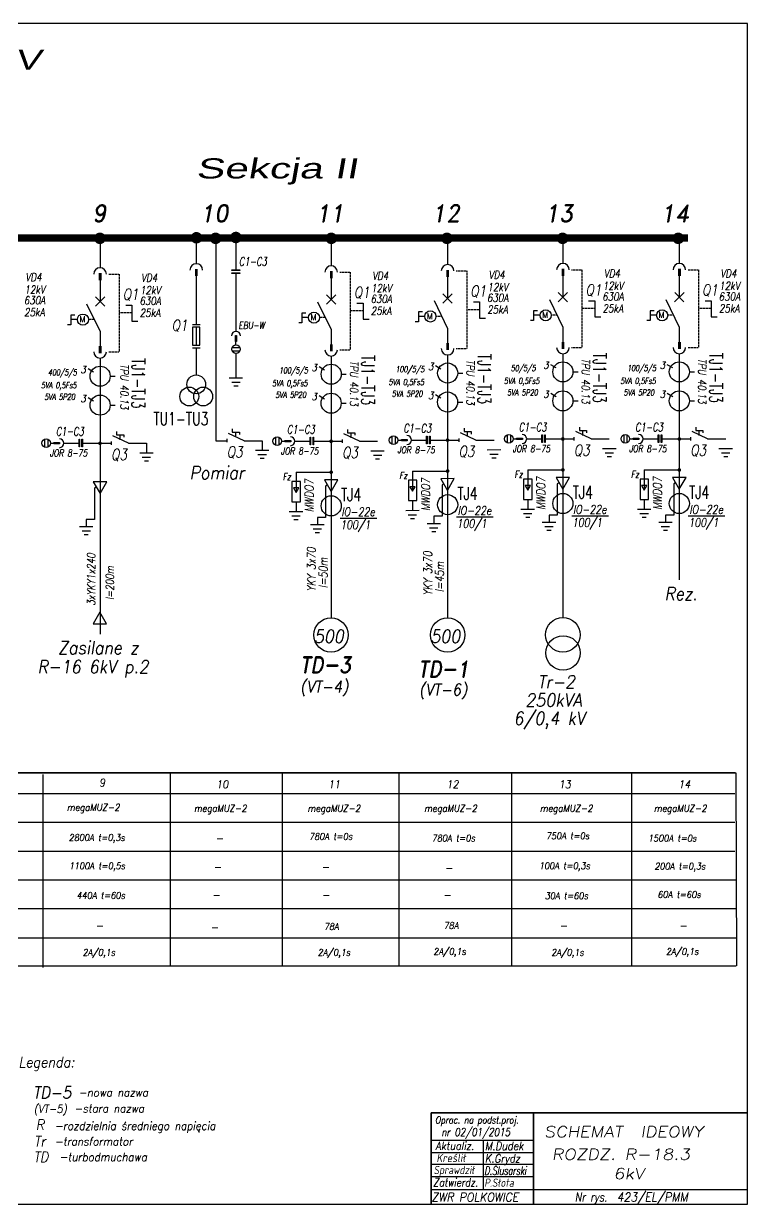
# Model space of a CAD drawing. Extents: x 223 to 1980, y -107 to 188.
# Drawn here: x 462.6 to 643.5, y -106.9 to 188.2 of the extents above; entities that cross this region are included whole.
import ezdxf

# ---------------------------------------------------------------- set-up
doc = ezdxf.new("R2010")
doc.units = 0
doc.header["$MEASUREMENT"] = 0
doc.linetypes.add('DOT', pattern=[6.35, 0, -6.35])
doc.linetypes.add('HIDDEN', pattern=[0.375, 0.25, -0.125])
doc.layers.get('0').update_dxf_attribs({"linetype": 'CONTINUOUS'})
doc.layers.add('LINIE', color=4, linetype='CONTINUOUS')
doc.layers.add('STYKI', color=4, linetype='CONTINUOUS')
doc.styles.add('ROMAND', font='romand', dxfattribs={"width": 0.9, "oblique": 15, "height": 3.5})
doc.styles.add('ROMANS', font='romans', dxfattribs={"width": 0.9, "oblique": 15, "height": 1.5})
doc.styles.add('styl1', font='arial.ttf', dxfattribs={"oblique": 10, "height": 1.82})

# ---------------------------------------------------------------- blocks, each defined once
blk = doc.blocks.new('*U28')
at = {"color": 7, "const_width": 1.4}
blk.add_lwpolyline([(-0.74, 0, 1), (0.74, 0, 1)], format="xyb", close=True, dxfattribs=at)
blk = doc.blocks.new('*U29')
at = {"color": 0, "linetype": 'ByBlock', "lineweight": -2, "transparency": 16777216}
for p in [(0, 0), (28.9, 0), (57.8, 0), (86.7, 0), (115.6, 0), (144.5, 0), (173.4, 0)]:
    blk.add_blockref('*U28', p, dxfattribs=at)
blk = doc.blocks.new('*U34')
at = {"color": 7, "const_width": 1.4}
blk.add_lwpolyline([(-0.74, 0, 1), (0.74, 0, 1)], format="xyb", close=True, dxfattribs=at)
blk = doc.blocks.new('*U35')
at = {"color": 0, "linetype": 'ByBlock', "lineweight": -2, "transparency": 16777216}
blk.add_blockref('*U34', (0, 0), dxfattribs=at)
blk = doc.blocks.new('*U36')
at = {"color": 7, "const_width": 1.4}
blk.add_lwpolyline([(-0.74, 0, 1), (0.74, 0, 1)], format="xyb", close=True, dxfattribs=at)
blk = doc.blocks.new('*U37')
at = {"color": 0, "linetype": 'ByBlock', "lineweight": -2, "transparency": 16777216}
blk.add_blockref('*U36', (0, 0), dxfattribs=at)

msp = doc.modelspace()

# ---------------------------------------------------------------- linework, layer by layer
for p, q in [((643.46, 188.19), (223.46, 188.19)), ((637.03, 188.19), (223.46, 188.19)), ((643.46, -106.81), (643.46, 188.19)), ((591.69, 115.31), (590.06, 115.31)), ((620.78, 115.31), (619.15, 115.31)), ((476.06, 114.24), (474.43, 114.24)), ((533.79, 114.73), (532.16, 114.73)), ((562.88, 115.02), (561.26, 115.02)), ((223.46, -106.81), (643.46, -106.81))]:
    msp.add_line(p, q)
at = {"color": 7}
for p, q in [((481.74, 133.61), (481.74, 127.19)), ((505.77, 133.76), (505.77, 128.21)), ((510.64, 133.39), (510.64, 104.56)), ((515.72, 126.65), (515.72, 133.81)), ((539.47, 133.24), (539.47, 127.68)), ((568.56, 133.53), (568.56, 127.97)), ((597.37, 133.82), (597.37, 128.27)), ((626.46, 133.82), (626.46, 128.27)), ((481.74, 125.66), (481.74, 118.75)), ((505.77, 126.67), (505.77, 119.77)), ((515.72, 123.46), (515.72, 125.77)), ((515.72, 111.33), (515.72, 125.26)), ((539.47, 126.15), (539.47, 119.25)), ((568.56, 126.44), (568.56, 119.54)), ((597.37, 126.73), (597.37, 119.83)), ((626.46, 126.73), (626.46, 119.83)), ((598.53, 120.98), (596.2, 118.67)), ((596.21, 121), (598.52, 118.66)), ((627.63, 120.98), (625.29, 118.67)), ((625.3, 121), (627.61, 118.66)), ((482.91, 119.91), (480.57, 117.59)), ((480.58, 119.92), (482.89, 117.58)), ((505.76, 120.38), (505.76, 113.48)), ((540.64, 120.4), (538.3, 118.09)), ((538.31, 120.41), (540.63, 118.08)), ((545.91, 118.38), (547.45, 118.38)), ((547.45, 118.38), (547.45, 114.32)), ((569.73, 120.69), (567.4, 118.38)), ((567.41, 120.71), (569.72, 118.37)), ((575, 118.67), (576.54, 118.67)), ((576.54, 118.67), (576.54, 114.61)), ((603.8, 118.96), (605.34, 118.96)), ((605.34, 118.96), (605.34, 114.9)), ((632.9, 118.96), (634.43, 118.96)), ((634.43, 118.96), (634.43, 114.9)), ((475.43, 115.37), (474.43, 115.37)), ((474.43, 115.37), (474.43, 112.91)), ((488.18, 117.88), (489.71, 117.88)), ((489.71, 117.88), (489.71, 113.83)), ((533.17, 115.86), (532.16, 115.86)), ((532.16, 115.86), (532.16, 113.4)), ((562.26, 116.15), (561.26, 116.15)), ((561.26, 116.15), (561.26, 113.69)), ((591.06, 116.44), (590.06, 116.44)), ((590.06, 116.44), (590.06, 113.99)), ((620.15, 116.44), (619.15, 116.44)), ((619.15, 116.44), (619.15, 113.99)), ((474.43, 112.91), (473.64, 112.91)), ((489.71, 113.83), (491.19, 113.83)), ((504.8, 113), (506.74, 113)), ((506.66, 112.33), (504.85, 112.33)), ((504.85, 112.33), (504.85, 107.83)), ((505.76, 113.48), (505.76, 113)), ((505.76, 112.33), (505.76, 107.83)), ((506.66, 107.83), (506.66, 112.33)), ((532.16, 113.4), (531.37, 113.4)), ((547.45, 114.32), (548.93, 114.32)), ((561.26, 113.69), (560.46, 113.69)), ((576.54, 114.61), (578.02, 114.61)), ((590.06, 113.99), (589.27, 113.99)), ((597.37, 112.33), (597.37, 107.21)), ((605.34, 114.9), (606.82, 114.9)), ((619.15, 113.99), (618.36, 113.99)), ((626.46, 112.33), (626.46, 107.21)), ((634.43, 114.9), (635.91, 114.9)), ((481.74, 111.26), (481.74, 106.13)), ((515.69, 107.92), (515.69, 110.23)), ((539.47, 111.75), (539.47, 106.63)), ((568.56, 112.04), (568.56, 106.92)), ((504.8, 107.17), (506.74, 107.17)), ((504.85, 107.83), (506.66, 107.83)), ((505.76, 107.17), (505.76, 100.4)), ((514.71, 107.26), (516.68, 107.26)), ((514.71, 106.45), (516.68, 106.45)), ((481.74, 104.62), (481.74, 35.6)), ((510.64, 105.26), (510.64, 83.95)), ((515.68, 105.75), (515.68, 99.69)), ((539.47, 105.11), (539.47, 39.76)), ((568.56, 105.4), (568.56, 39.76)), ((597.37, 105.69), (597.37, 39.76)), ((626.46, 105.69), (626.46, 49.19)), ((480.08, 101.09), (478.74, 101.9)), ((537.82, 101.58), (536.47, 102.39)), ((542.04, 100.58), (543.26, 100.58)), ((566.91, 101.88), (565.57, 102.68)), ((571.13, 100.87), (572.36, 100.87)), ((595.71, 102.17), (594.37, 102.97)), ((599.93, 101.16), (601.16, 101.16)), ((624.8, 102.17), (623.46, 102.97)), ((629.03, 101.16), (630.25, 101.16)), ((484.3, 100.09), (485.53, 100.09)), ((513.99, 99.68), (517.36, 99.69)), ((514.63, 98.58), (516.73, 98.58)), ((515.17, 97.66), (516.2, 97.66)), ((480.08, 93.85), (478.74, 94.66)), ((537.81, 94.35), (536.47, 95.16)), ((566.9, 94.64), (565.56, 95.45)), ((595.71, 94.93), (594.36, 95.74)), ((624.8, 94.93), (623.46, 95.74)), ((484.3, 92.85), (485.53, 92.85)), ((542.03, 93.35), (543.26, 93.35)), ((571.13, 93.64), (572.35, 93.64)), ((599.93, 93.93), (601.15, 93.93)), ((629.02, 93.93), (630.25, 93.93)), ((485.86, 86.28), (485.86, 85.48)), ((517.72, 83.97), (513.85, 85.8)), ((514.77, 86.93), (514.77, 86.12)), ((514.77, 86.12), (516.55, 86.12)), ((515.64, 84.88), (515.64, 86.1)), ((516.55, 86.12), (516.55, 85.49)), ((546.55, 83.82), (542.68, 85.65)), ((543.59, 86.78), (543.59, 85.97)), ((543.59, 85.97), (545.38, 85.97)), ((544.46, 84.73), (544.46, 85.95)), ((545.38, 85.97), (545.38, 85.34)), ((575.64, 84.11), (571.77, 85.94)), ((572.69, 87.07), (572.69, 86.26)), ((572.69, 86.26), (574.47, 86.26)), ((573.56, 85.02), (573.56, 86.24)), ((574.47, 86.26), (574.47, 85.63)), ((604.44, 84.4), (600.58, 86.24)), ((601.49, 87.36), (601.49, 86.55)), ((601.49, 86.55), (603.27, 86.55)), ((602.36, 85.31), (602.36, 86.54)), ((603.27, 86.55), (603.27, 85.92)), ((633.54, 84.4), (629.67, 86.24)), ((630.58, 87.36), (630.58, 86.55)), ((630.58, 86.55), (632.36, 86.55)), ((631.45, 85.31), (631.45, 86.54)), ((632.36, 86.55), (632.36, 85.92)), ((467.85, 84.33), (467.85, 82.36)), ((468.65, 84.33), (468.65, 82.36)), ((469.31, 83.35), (471.63, 83.35)), ((472.7, 83.32), (475.97, 83.32)), ((474.16, 83.32), (476.48, 83.32)), ((477.35, 83.32), (484.51, 83.32)), ((484.51, 83.75), (484.51, 82.93)), ((488.82, 83.32), (484.95, 85.16)), ((485.86, 85.48), (487.64, 85.48)), ((486.73, 84.23), (486.73, 85.46)), ((487.64, 85.48), (487.64, 84.84)), ((488.82, 83.32), (493.34, 83.32)), ((493.34, 83.32), (493.34, 80.95)), ((510.62, 83.97), (513.41, 83.97)), ((513.41, 84.4), (513.41, 83.57)), ((517.72, 83.97), (522.24, 83.97)), ((522.24, 83.97), (522.24, 81.6)), ((525.58, 84.83), (525.58, 82.85)), ((526.38, 84.83), (526.38, 82.85)), ((527.05, 83.85), (529.36, 83.85)), ((530.43, 83.82), (533.7, 83.82)), ((531.9, 83.82), (534.21, 83.82)), ((535.08, 83.82), (542.24, 83.82)), ((542.24, 84.25), (542.24, 83.42)), ((546.55, 83.82), (551.07, 83.82)), ((554.67, 85.12), (554.67, 83.14)), ((555.48, 85.12), (555.48, 83.14)), ((556.14, 84.14), (558.45, 84.14)), ((559.52, 84.11), (562.79, 84.11)), ((560.99, 84.11), (563.3, 84.11)), ((564.17, 84.11), (571.34, 84.11)), ((571.34, 84.54), (571.34, 83.71)), ((575.64, 84.11), (580.16, 84.11)), ((583.47, 85.41), (583.47, 83.43)), ((584.28, 85.41), (584.28, 83.43)), ((584.94, 84.43), (587.25, 84.43)), ((588.32, 84.4), (591.59, 84.4)), ((589.79, 84.4), (592.1, 84.4)), ((592.98, 84.4), (600.14, 84.4)), ((600.14, 84.83), (600.14, 84.01)), ((604.44, 84.4), (608.97, 84.4)), ((612.57, 85.41), (612.57, 83.43)), ((613.37, 85.41), (613.37, 83.43)), ((614.03, 84.43), (616.35, 84.43)), ((617.42, 84.4), (620.69, 84.4)), ((618.89, 84.4), (621.2, 84.4)), ((622.07, 84.4), (629.23, 84.4)), ((629.23, 84.83), (629.23, 84.01)), ((633.54, 84.4), (638.06, 84.4)), ((491.64, 80.95), (495.01, 80.96)), ((492.28, 79.85), (494.37, 79.85)), ((520.55, 81.59), (523.91, 81.61)), ((521.18, 80.5), (523.28, 80.5)), ((549.37, 81.44), (552.74, 81.46)), ((550.01, 80.35), (552.11, 80.35)), ((578.47, 81.73), (581.83, 81.75)), ((579.11, 80.64), (581.2, 80.64)), ((579.64, 79.72), (580.67, 79.72)), ((607.27, 82.02), (610.64, 82.04)), ((607.91, 80.93), (610, 80.93)), ((608.44, 80.01), (609.48, 80.01)), ((636.36, 82.02), (639.73, 82.04)), ((637, 80.93), (639.09, 80.93)), ((637.54, 80.01), (638.57, 80.01)), ((492.81, 78.93), (493.85, 78.93)), ((521.72, 79.58), (522.75, 79.58)), ((550.55, 79.43), (551.58, 79.43)), ((530.7, 76.09), (539.56, 76.09)), ((530.7, 76.09), (530.7, 71.04)), ((559.8, 76.38), (568.65, 76.38)), ((559.8, 76.38), (559.8, 71.33)), ((588.6, 76.67), (597.46, 76.67)), ((588.6, 76.67), (588.6, 71.62)), ((617.69, 76.67), (626.55, 76.67)), ((617.69, 76.67), (617.69, 71.62)), ((480.77, 72.37), (480.34, 72.11)), ((480.34, 72.11), (480.34, 64.29)), ((538.51, 72.87), (538.08, 72.6)), ((538.08, 72.6), (538.08, 64.79)), ((567.6, 73.16), (567.17, 72.89)), ((567.17, 72.89), (567.17, 65.08)), ((596.4, 73.45), (595.97, 73.19)), ((595.97, 73.19), (595.97, 65.37)), ((625.49, 73.45), (625.06, 73.19)), ((625.06, 73.19), (625.06, 65.37)), ((530.7, 68.71), (530.7, 66.28)), ((559.8, 69), (559.8, 66.57)), ((588.6, 69.29), (588.6, 66.86)), ((617.69, 69.29), (617.69, 66.86)), ((529.01, 66.28), (532.37, 66.29)), ((529.64, 65.18), (531.74, 65.18)), ((558.1, 66.57), (561.47, 66.58)), ((558.74, 65.47), (560.83, 65.47)), ((567.17, 65.08), (565.11, 65.08)), ((565.11, 65.08), (565.11, 63.31)), ((570.81, 64.93), (579.95, 64.93)), ((586.9, 66.86), (590.27, 66.87)), ((587.54, 65.76), (589.63, 65.76)), ((595.97, 65.37), (593.91, 65.37)), ((593.91, 65.37), (593.91, 63.6)), ((599.61, 65.22), (608.75, 65.22)), ((615.99, 66.86), (619.36, 66.87)), ((616.63, 65.76), (618.73, 65.76)), ((625.06, 65.37), (623.01, 65.37)), ((623.01, 65.37), (623.01, 63.6)), ((628.7, 65.22), (637.84, 65.22)), ((476.59, 62.52), (479.96, 62.54)), ((480.34, 64.29), (478.29, 64.29)), ((478.29, 64.29), (478.29, 62.53)), ((530.18, 64.26), (531.21, 64.26)), ((534.32, 63.02), (537.69, 63.03)), ((538.08, 64.79), (536.02, 64.79)), ((536.02, 64.79), (536.02, 63.02)), ((541.71, 64.64), (550.85, 64.64)), ((559.27, 64.55), (560.31, 64.55)), ((563.42, 63.31), (566.78, 63.32)), ((564.05, 62.21), (566.15, 62.21)), ((588.07, 64.84), (589.11, 64.84)), ((592.22, 63.6), (595.59, 63.61)), ((592.86, 62.5), (594.95, 62.5)), ((617.17, 64.84), (618.2, 64.84)), ((621.31, 63.6), (624.68, 63.61)), ((621.95, 62.5), (624.04, 62.5)), ((477.23, 61.43), (479.32, 61.43)), ((477.76, 60.51), (478.8, 60.51)), ((534.96, 61.92), (537.06, 61.92)), ((535.5, 61), (536.53, 61)), ((564.59, 61.29), (565.62, 61.29)), ((593.39, 61.58), (594.43, 61.58)), ((622.49, 61.58), (623.52, 61.58)), ((564.56, -93.86), (590.04, -93.86)), ((564.56, -96.84), (590.04, -96.84)), ((564.56, -99.9), (590.04, -99.9))]:
    msp.add_line(p, q, dxfattribs=at)
at = {"color": 7, "linetype": 'HIDDEN'}
for p, q in [((483.91, 125.6), (486.5, 125.6)), ((486.5, 125.6), (486.5, 106.19)), ((541.65, 126.1), (544.23, 126.1)), ((544.23, 126.1), (544.23, 106.69)), ((570.74, 126.39), (573.33, 126.39)), ((573.33, 126.39), (573.33, 106.98)), ((599.54, 126.68), (602.13, 126.68)), ((602.13, 126.68), (602.13, 107.27)), ((628.64, 126.68), (631.22, 126.68)), ((631.22, 126.68), (631.22, 107.27)), ((489.71, 115.9), (486.5, 115.9)), ((547.45, 116.39), (544.23, 116.39)), ((576.54, 116.68), (573.33, 116.68)), ((605.34, 116.97), (602.13, 116.97)), ((634.43, 116.97), (631.22, 116.97)), ((541.65, 106.69), (544.23, 106.69)), ((570.74, 106.98), (573.33, 106.98)), ((599.54, 107.27), (602.13, 107.27)), ((628.64, 107.27), (631.22, 107.27)), ((483.91, 106.19), (486.5, 106.19))]:
    msp.add_line(p, q, dxfattribs=at)
at = {"color": 7, "linetype": 'DOT'}
for p, q in [((486.5, 115.9), (489.71, 115.9)), ((544.23, 116.39), (547.45, 116.39)), ((573.33, 116.68), (576.54, 116.68)), ((602.13, 116.97), (605.34, 116.97)), ((631.22, 116.97), (634.43, 116.97))]:
    msp.add_line(p, q, dxfattribs=at)
at = {"linetype": 'HIDDEN'}
for p, q in [((595.91, 115.31), (594.47, 115.31)), ((625, 115.31), (623.56, 115.31)), ((480.28, 114.24), (478.84, 114.24)), ((538.01, 114.73), (536.57, 114.73)), ((567.11, 115.02), (565.67, 115.02))]:
    msp.add_line(p, q, dxfattribs=at)
at = {"color": 7, "lineweight": 35}
for p, q in [((226.95, 0.97), (640.5, 0.97)), ((564.49, -84), (564.49, -106.73)), ((564.49, -84), (643.46, -84))]:
    msp.add_line(p, q, dxfattribs=at)
at = {"color": 7, "linetype": 'Continuous'}
for p, q in [((467.4, 0.54), (467.4, -47.69)), ((499.25, 1.03), (499.25, -47.2)), ((527.25, 0.81), (527.25, -47.42)), ((556.34, 1.03), (556.34, -47.2)), ((584.56, 0.81), (584.56, -47.42)), ((614.52, 0.81), (614.52, -47.42)), ((640.58, 0.97), (640.76, -47.26)), ((226.95, -4.15), (640.35, -4.15)), ((226.95, -11.35), (640.35, -11.35)), ((226.95, -18.55), (640.3, -18.55)), ((226.95, -25.75), (640.64, -25.75)), ((226.95, -32.95), (640.64, -32.95)), ((226.95, -40.23), (640.84, -40.23)), ((227.13, -47.26), (640.63, -47.26))]:
    msp.add_line(p, q, dxfattribs=at)
at = {"color": 7, "lineweight": 30}
msp.add_line((564.56, -90.8), (590.04, -90.8), dxfattribs=at)
at = {"color": 7, "const_width": 1.79}
msp.add_lwpolyline([(446.49, 134.62), (628.66, 134.62)], dxfattribs=at)
at = {"lineweight": 35, "const_width": 0.705}
for points in [[(505.8, 125.1), (505.8, 126.88)], [(568.6, 124.86), (568.6, 126.65)], [(597.4, 125.15), (597.4, 126.94)], [(626.49, 125.15), (626.49, 126.94)], [(481.77, 124.08), (481.77, 125.86)], [(539.5, 124.57), (539.5, 126.36)], [(481.77, 105.81), (481.77, 107.6)], [(539.5, 106.31), (539.5, 108.09)], [(568.6, 106.6), (568.6, 108.38)], [(597.4, 106.89), (597.4, 108.67)], [(626.49, 106.89), (626.49, 108.67)]]:
    msp.add_lwpolyline(points, dxfattribs=at)
at = {"color": 7}
for points in [[(514.68, 126.51), (514.68, 126.65), (516.62, 126.65), (516.62, 126.51)], [(514.68, 125.78), (514.68, 125.91), (516.62, 125.91), (516.62, 125.78)], [(515.84, 108.8), (515.54, 108.8), (515.54, 110.23), (515.84, 110.23)], [(470.19, 83.2), (470.19, 83.5), (471.63, 83.5), (471.63, 83.2)], [(476.48, 84.36), (476.62, 84.36), (476.62, 82.42), (476.48, 82.42)], [(477.21, 84.36), (477.35, 84.36), (477.35, 82.42), (477.21, 82.42)], [(527.92, 83.69), (527.92, 84), (529.36, 84), (529.36, 83.69)], [(534.21, 84.85), (534.35, 84.85), (534.35, 82.91), (534.21, 82.91)], [(534.95, 84.85), (535.08, 84.85), (535.08, 82.91), (534.95, 82.91)], [(557.02, 83.98), (557.02, 84.29), (558.45, 84.29), (558.45, 83.98)], [(563.31, 85.14), (563.44, 85.14), (563.44, 83.2), (563.31, 83.2)], [(564.04, 85.14), (564.17, 85.14), (564.17, 83.2), (564.04, 83.2)], [(585.82, 84.27), (585.82, 84.58), (587.25, 84.58), (587.25, 84.27)], [(592.11, 85.44), (592.25, 85.44), (592.25, 83.49), (592.11, 83.49)], [(592.84, 85.44), (592.98, 85.44), (592.98, 83.49), (592.84, 83.49)], [(614.91, 84.27), (614.91, 84.58), (616.35, 84.58), (616.35, 84.27)], [(621.2, 85.44), (621.34, 85.44), (621.34, 83.49), (621.2, 83.49)], [(621.93, 85.44), (622.07, 85.44), (622.07, 83.49), (621.93, 83.49)], [(531.82, 73.8), (529.66, 73.8), (529.66, 68.71), (531.82, 68.71)], [(537.78, 74.19), (539.47, 71.28), (541.14, 74.2)], [(560.91, 74.1), (558.76, 74.1), (558.76, 69), (560.91, 69)], [(566.87, 74.48), (568.56, 71.57), (570.24, 74.49)], [(589.71, 74.39), (587.56, 74.39), (587.56, 69.29), (589.71, 69.29)], [(595.67, 74.77), (597.37, 71.86), (599.04, 74.78)], [(618.8, 74.39), (616.65, 74.39), (616.65, 69.29), (618.8, 69.29)], [(624.76, 74.77), (626.46, 71.86), (628.13, 74.78)], [(480.04, 73.69), (481.74, 70.78), (483.41, 73.71)], [(530.03, 72.19), (530.7, 71.04), (531.36, 72.19)], [(559.13, 72.48), (559.8, 71.33), (560.45, 72.48)], [(587.93, 72.77), (588.6, 71.62), (589.26, 72.77)], [(617.02, 72.77), (617.69, 71.62), (618.35, 72.77)], [(479.97, 38.24), (483.34, 38.24), (481.65, 41.16)]]:
    msp.add_lwpolyline(points, close=True, dxfattribs=at)
at = {"color": 7, "const_width": 0.444}
for points in [[(481.5, 83.32, 1), (481.96, 83.32, 1)], [(539.23, 83.82, 1), (539.7, 83.82, 1)], [(568.32, 84.11, 1), (568.79, 84.11, 1)], [(597.12, 84.4, 1), (597.59, 84.4, 1)], [(626.22, 84.4, 1), (626.68, 84.4, 1)], [(568.33, 76.38, 1), (568.8, 76.38, 1)], [(597.13, 76.67, 1), (597.6, 76.67, 1)], [(626.22, 76.67, 1), (626.69, 76.67, 1)], [(539.24, 76.09, 1), (539.7, 76.09, 1)]]:
    msp.add_lwpolyline(points, format="xyb", close=True, dxfattribs=at)
for centre, radius in [((477.45, 114.24), 1.39), ((535.18, 114.73), 1.39), ((564.27, 115.02), 1.39), ((593.08, 115.31), 1.39), ((622.17, 115.31), 1.39), ((515.7, 106.86), 1.07), ((468.25, 83.34), 1.07), ((525.98, 83.84), 1.07), ((555.07, 84.13), 1.07), ((583.88, 84.42), 1.07), ((612.97, 84.42), 1.07)]:
    msp.add_circle(centre, radius)
at = {"color": 7}
for centre, radius in [((568.57, 100.88), 2.51), ((597.37, 101.17), 2.51), ((626.46, 101.17), 2.51), ((481.74, 100.09), 2.51), ((505.76, 98.05), 2.35), ((539.48, 100.59), 2.51), ((504.03, 95.02), 2.35), ((507.5, 95.02), 2.35), ((481.74, 92.86), 2.51), ((539.47, 93.35), 2.51), ((568.56, 93.64), 2.51), ((597.37, 93.93), 2.51), ((626.46, 93.93), 2.51), ((539.48, 67.7), 2.51), ((568.57, 67.99), 2.51), ((597.37, 68.28), 2.51), ((626.46, 68.28), 2.51), ((539.44, 35.43), 4.3), ((568.56, 35.43), 4.3), ((597.36, 35.47), 4.3), ((597.42, 30.95), 4.3)]:
    msp.add_circle(centre, radius, dxfattribs=at)
for centre, radius, start, end in [((481.74, 125.6), 1.57, 0, 180), ((505.77, 126.62), 1.57, 0, 180), ((539.47, 126.1), 1.57, 0, 180), ((568.56, 126.39), 1.57, 0, 180), ((597.37, 126.68), 1.57, 0, 180), ((626.46, 126.68), 1.57, 0, 180), ((515.7, 110.19), 1.11, 0, 180), ((539.47, 106.69), 1.57, 180, 0), ((568.56, 106.98), 1.57, 180, 0), ((597.37, 107.27), 1.57, 180, 0), ((626.46, 107.27), 1.57, 180, 0), ((481.74, 106.19), 1.57, 180, 0), ((471.58, 83.34), 1.11, 270, 90), ((529.32, 83.84), 1.11, 270, 90), ((558.41, 84.13), 1.11, 270, 90), ((587.21, 84.42), 1.11, 270, 90), ((616.3, 84.42), 1.11, 270, 90)]:
    msp.add_arc(centre, radius, start, end, dxfattribs=at)
at = {"layer": 'LINIE', "color": 7, "lineweight": 35}
msp.add_line((590.04, -84), (590.04, -106.76), dxfattribs=at)
at = {"layer": 'LINIE', "color": 7, "lineweight": 30}
for p, q in [((577.47, -90.74), (577.47, -103.03)), ((564.49, -103.09), (643.46, -103.09))]:
    msp.add_line(p, q, dxfattribs=at)
at = {"layer": 'STYKI', "color": 7}
for p, q in [((478.37, 118.19), (481.73, 111.25)), ((536.1, 118.68), (539.47, 111.75)), ((565.2, 118.98), (568.56, 112.04)), ((594, 119.27), (597.36, 112.33)), ((623.09, 119.27), (626.45, 112.33))]:
    msp.add_line(p, q, dxfattribs=at)

# ---------------------------------------------------------------- block references
for name, p in [('*U29', (452.8, 134.54)), ('*U35', (505.82, 134.68)), ('*U37', (515.68, 134.75))]:
    msp.add_blockref(name, p)

# ---------------------------------------------------------------- texts
at = {"color": 7}
for s, height, style, oblique, width, p in [('6kV', 5, 'styl1', 10, 1.4, (450.16, 176.68)), ('Sekcja II', 5.031, 'styl1', 10, 1.5, (505.68, 149.5)), ('9', 4.3, 'ROMAND', 10, 0.95, (479.81, 138.64)), ('10', 4.303, 'ROMAND', 10, 0.95, (506.77, 138.64)), ('11', 4.303, 'ROMAND', 10, 0.95, (535.7, 138.64)), ('12', 4.303, 'ROMAND', 10, 0.95, (564.64, 138.64)), ('13', 4.303, 'ROMAND', 10, 0.95, (592.9, 138.64)), ('14', 4.303, 'ROMAND', 10, 0.95, (621.83, 138.64)), ('C1-C3', 2.147, 'ROMANS', 10, 0.7, (516.43, 127.67)), ('VD4', 2, 'ROMANS', 10, 0.8, (463.11, 123.82)), ('VD4', 2, 'ROMANS', 10, 0.8, (491.99, 123.68)), ('VD4', 2, 'ROMANS', 10, 0.8, (549.73, 124.17)), ('VD4', 2, 'ROMANS', 10, 0.8, (578.82, 124.46)), ('VD4', 2, 'ROMANS', 10, 0.8, (607.62, 124.75)), ('VD4', 2, 'ROMANS', 10, 0.8, (636.71, 124.75)), ('12kV', 2, 'ROMANS', 10, 0.8, (462.83, 120.72)), ('Q1', 2.76, 'ROMANS', 10, 0.8, (487.41, 119.19)), ('12kV', 2, 'ROMANS', 10, 0.8, (491.71, 120.58)), ('Q1', 2.76, 'ROMANS', 10, 0.8, (545.15, 119.68)), ('12kV', 2, 'ROMANS', 10, 0.8, (549.44, 121.08)), ('Q1', 2.76, 'ROMANS', 10, 0.8, (574.24, 119.97)), ('12kV', 2, 'ROMANS', 10, 0.8, (578.54, 121.37)), ('Q1', 2.76, 'ROMANS', 10, 0.8, (603.04, 120.26)), ('630A', 2, 'ROMANS', 10, 0.8, (607.2, 118.98)), ('12kV', 2, 'ROMANS', 10, 0.8, (607.34, 121.66)), ('Q1', 2.76, 'ROMANS', 10, 0.8, (632.13, 120.26)), ('630A', 2, 'ROMANS', 10, 0.8, (636.29, 118.98)), ('12kV', 2, 'ROMANS', 10, 0.8, (636.43, 121.66)), ('630A', 2, 'ROMANS', 10, 0.8, (462.69, 118.05)), ('630A', 2, 'ROMANS', 10, 0.8, (491.57, 117.91)), ('630A', 2, 'ROMANS', 10, 0.8, (549.3, 118.4)), ('630A', 2, 'ROMANS', 10, 0.8, (578.4, 118.69)), ('25kA', 2, 'ROMANS', 10, 0.8, (607.27, 116.03)), ('25kA', 2, 'ROMANS', 10, 0.8, (636.36, 116.03)), ('25kA', 2, 'ROMANS', 10, 0.8, (462.76, 115.09)), ('25kA', 2, 'ROMANS', 10, 0.8, (491.64, 114.95)), ('25kA', 2, 'ROMANS', 10, 0.8, (549.37, 115.45)), ('25kA', 2, 'ROMANS', 10, 0.8, (578.47, 115.74)), ('Q1', 2.76, 'ROMANS', 10, 0.8, (499.61, 111.41)), ('EBU-W', 1.7, 'ROMANS', 10, 0.8, (516.32, 111.96)), ('3', 1.79, 'ROMANS', 15, 0.85, (563.65, 101.61)), ('3', 1.79, 'ROMANS', 15, 0.85, (592.45, 101.9)), ('3', 1.79, 'ROMANS', 15, 0.85, (621.54, 101.9)), ('400/5/5', 1.5, 'ROMANS', 10, 0.7, (468.73, 100.29)), ('3', 1.79, 'ROMANS', 15, 0.85, (476.82, 100.82)), ('100/5/5', 1.5, 'ROMANS', 10, 0.7, (526.47, 100.79)), ('3', 1.79, 'ROMANS', 15, 0.85, (534.56, 101.32)), ('100/5/5', 1.5, 'ROMANS', 10, 0.7, (555.56, 101.08)), ('50/5/5', 1.5, 'ROMANS', 10, 0.7, (584.36, 101.37)), ('100/5/5', 1.5, 'ROMANS', 10, 0.7, (613.45, 101.37)), ('5VA 0,5Fs5', 1.5, 'ROMANS', 10, 0.7, (467, 97.08)), ('5VA 0,5Fs5', 1.5, 'ROMANS', 10, 0.7, (524.73, 97.57)), ('5VA 0,5Fs5', 1.5, 'ROMANS', 10, 0.7, (553.82, 97.87)), ('5VA 0,5Fs5', 1.5, 'ROMANS', 10, 0.7, (582.63, 98.16)), ('5VA 0,5Fs5', 1.5, 'ROMANS', 10, 0.7, (611.72, 98.16)), ('5VA 5P20', 1.5, 'ROMANS', 10, 0.7, (467.81, 94.18)), ('3', 1.79, 'ROMANS', 15, 0.85, (476.82, 93.59)), ('5VA 5P20', 1.5, 'ROMANS', 10, 0.7, (525.54, 94.68)), ('3', 1.79, 'ROMANS', 15, 0.85, (534.55, 94.09)), ('5VA 5P20', 1.5, 'ROMANS', 10, 0.7, (554.64, 94.97)), ('3', 1.79, 'ROMANS', 15, 0.85, (563.65, 94.38)), ('5VA 5P20', 1.5, 'ROMANS', 10, 0.7, (583.44, 95.26)), ('3', 1.79, 'ROMANS', 15, 0.85, (592.45, 94.67)), ('5VA 5P20', 1.5, 'ROMANS', 10, 0.7, (612.53, 95.26)), ('3', 1.79, 'ROMANS', 15, 0.85, (621.54, 94.67)), ('C1-C3', 2.147, 'ROMANS', 10, 0.7, (470.69, 85.23)), ('C1-C3', 2.147, 'ROMANS', 10, 0.7, (528.42, 85.72)), ('C1-C3', 2.147, 'ROMANS', 10, 0.7, (557.52, 86.01)), ('C1-C3', 2.147, 'ROMANS', 10, 0.7, (586.32, 86.3)), ('C1-C3', 2.147, 'ROMANS', 10, 0.7, (615.41, 86.3)), ('Q3', 2.76, 'ROMANS', 10, 0.8, (571.31, 79.93)), ('JOR 8-75', 1.7, 'ROMANS', 10, 0.8, (584.8, 81.12)), ('Q3', 2.76, 'ROMANS', 10, 0.8, (600.11, 80.22)), ('JOR 8-75', 1.7, 'ROMANS', 10, 0.8, (613.89, 81.12)), ('Q3', 2.76, 'ROMANS', 10, 0.8, (629.2, 80.22)), ('JOR 8-75', 1.7, 'ROMANS', 10, 0.8, (469.17, 80.04)), ('Q3', 2.76, 'ROMANS', 10, 0.8, (484.48, 79.15)), ('Q3', 2.76, 'ROMANS', 10, 0.8, (513.39, 79.79)), ('JOR 8-75', 1.7, 'ROMANS', 10, 0.8, (526.9, 80.54)), ('Q3', 2.76, 'ROMANS', 10, 0.8, (542.21, 79.64)), ('JOR 8-75', 1.7, 'ROMANS', 10, 0.8, (555.99, 80.83)), ('Pomiar', 3.228, 'ROMAND', 10, 0.9, (504.1, 74.35)), ('Fz', 1.7, 'ROMANS', 10, 0.8, (527.38, 74.14)), ('Fz', 1.7, 'ROMANS', 10, 0.8, (556.48, 74.43)), ('Fz', 1.7, 'ROMANS', 10, 0.8, (585.28, 74.72)), ('Fz', 1.7, 'ROMANS', 10, 0.8, (614.37, 74.72)), ('IO-22e', 2.147, 'ROMANS', 10, 0.8, (599.9, 65.72)), ('IO-22e', 2.147, 'ROMANS', 10, 0.8, (628.99, 65.72)), ('IO-22e', 2.147, 'ROMANS', 10, 0.8, (542.01, 65.14)), ('IO-22e', 2.147, 'ROMANS', 10, 0.8, (571.1, 65.43)), ('100/1', 2.147, 'ROMANS', 10, 0.8, (599.65, 62.47)), ('100/1', 2.147, 'ROMANS', 10, 0.8, (628.75, 62.47)), ('100/1', 2.147, 'ROMANS', 10, 0.8, (541.76, 61.89)), ('100/1', 2.147, 'ROMANS', 10, 0.8, (570.85, 62.18)), ('Rez.', 3.228, 'ROMAND', 10, 0.9, (622.79, 44.14)), ('500', 3.228, 'ROMAND', 10, 0.9, (535.17, 33.47)), ('500', 3.228, 'ROMAND', 10, 0.9, (564.28, 33.47)), ('Zasilane z', 3.228, 'ROMAND', 10, 0.9, (471.26, 30.63)), ('R-16 6kV p.2', 3.2276, 'ROMAND', 10, 0.9, (466.09, 25.88)), ('(VT-4)', 2.9, 'ROMAND', 10, 0.9, (531.71, 21.09)), ('(VT-6)', 2.9, 'ROMAND', 10, 0.9, (561.43, 20.33)), ('Tr-2', 3.228, 'ROMAND', 10, 0.9, (591.07, 22.11)), ('250kVA', 3.228, 'ROMAND', 10, 0.9, (588.01, 17.55)), ('6/0,4 kV', 3.228, 'ROMAND', 10, 0.9, (585.05, 12.99)), ('9', 1.96, 'ROMAND', 10, 0.9, (481.51, -2.44)), ('10', 1.958, 'ROMAND', 10, 0.9, (510.75, -2.85)), ('11', 1.958, 'ROMAND', 10, 0.9, (538.72, -2.85)), ('12', 1.958, 'ROMAND', 10, 0.9, (568.29, -2.85)), ('13', 1.958, 'ROMAND', 10, 0.9, (596.32, -2.85)), ('14', 1.958, 'ROMAND', 10, 0.9, (626.21, -2.85)), ('megaMUZ-2', 1.728, 'ROMAND', 10, 0.9, (473.44, -8.51)), ('megaMUZ-2', 1.728, 'ROMAND', 10, 0.9, (505.21, -8.73)), ('megaMUZ-2', 1.728, 'ROMAND', 10, 0.9, (533.57, -8.73)), ('megaMUZ-2', 1.728, 'ROMAND', 10, 0.9, (562.71, -8.73)), ('megaMUZ-2', 1.728, 'ROMAND', 10, 0.9, (591.63, -8.73)), ('megaMUZ-2', 1.728, 'ROMAND', 10, 0.9, (620.11, -8.73)), ('2800A t=0,3s', 1.6589, 'ROMAND', 10, 0.9, (473.91, -16.04)), ('780A t=0s', 1.659, 'ROMAND', 10, 0.9, (533.96, -15.73)), ('780A t=0s', 1.659, 'ROMAND', 10, 0.9, (564.61, -16.14)), ('750A t=0s', 1.659, 'ROMAND', 10, 0.9, (593.15, -15.59)), ('1500A t=0s', 1.659, 'ROMAND', 10, 0.9, (618.66, -16.18)), ('-', 2.29, 'ROMANS', 10, 0.8, (510.51, -16.45)), ('1100A t=0,5s', 1.6589, 'ROMAND', 10, 0.9, (473.98, -23.08)), ('-', 2.29, 'ROMANS', 10, 0.8, (510.02, -23.69)), ('-', 2.29, 'ROMANS', 10, 0.8, (536.97, -23.69)), ('-', 2.29, 'ROMANS', 10, 0.8, (567.82, -23.92)), ('100A t=0,3s', 1.6589, 'ROMAND', 10, 0.9, (591.41, -23.05)), ('200A t=0,3s', 1.6589, 'ROMAND', 10, 0.9, (620.25, -23.19)), ('440A t=60s', 1.659, 'ROMAND', 10, 0.9, (475.88, -30.47)), ('30A t=60s', 1.659, 'ROMAND', 10, 0.9, (592.85, -30.55)), ('60A t=60s', 1.659, 'ROMAND', 10, 0.9, (621.02, -30.26)), ('-', 2.29, 'ROMANS', 10, 0.8, (509.69, -30.63)), ('-', 2.29, 'ROMANS', 10, 0.8, (537.05, -30.63)), ('-', 2.29, 'ROMANS', 10, 0.8, (567.37, -30.63)), ('-', 2.29, 'ROMANS', 10, 0.8, (480.54, -38.28)), ('-', 2.29, 'ROMANS', 10, 0.8, (509.29, -38.75)), ('78A', 1.659, 'ROMAND', 10, 0.9, (537.66, -38.24)), ('78A', 1.659, 'ROMAND', 10, 0.9, (567.57, -38)), ('-', 2.29, 'ROMANS', 10, 0.8, (596.45, -38.28)), ('-', 2.29, 'ROMANS', 10, 0.8, (626.37, -38.28)), ('2A/0,1s', 1.659, 'ROMAND', 10, 0.9, (477.37, -44.71)), ('2A/0,1s', 1.659, 'ROMAND', 10, 0.9, (536.12, -44.71)), ('2A/0,1s', 1.659, 'ROMAND', 10, 0.9, (565.02, -44.47)), ('2A/0,1s', 1.659, 'ROMAND', 10, 0.9, (594.47, -44.71)), ('2A/0,1s', 1.659, 'ROMAND', 10, 0.9, (623.14, -44.48)), ('Legenda:', 2.599, 'ROMAND', 10, 0.9, (461.41, -72.62)), ('-nowa nazwa', 2.079, 'ROMANS', 10, 0.9, (476.36, -79.93)), ('(VT-5)', 2, 'ROMAND', 10, 0.9, (465.16, -84)), ('-stara nazwa', 2.079, 'ROMANS', 10, 0.9, (475.29, -83.91)), ('Oprac. na podst.proj.', 1.8, 'ROMANS', 10, 0.8, (565.44, -86.68)), ('R', 2.6, 'ROMAND', 10, 0.9, (465.68, -88.24)), ('-rozdzielnia średniego napięcia', 2.079, 'ROMANS', 10, 0.9, (470.4, -88.27)), ('nr 02/01/2015', 1.99, 'ROMANS', 10, 0.8, (567.01, -89.77)), ('Tr', 2.599, 'ROMAND', 10, 0.9, (465.25, -92.39)), ('-transformator', 2.079, 'ROMANS', 10, 0.9, (470.4, -92.16)), ('Aktualiz.', 2.069, 'ROMANS', 10, 0.85, (565.53, -93.26)), ('M.Dudek', 2.068, 'ROMANS', 10, 0.85, (577.89, -93.29)), ('TD', 2.599, 'ROMAND', 10, 0.9, (465.12, -96.29)), ('-turbodmuchawa', 2.079, 'ROMANS', 10, 0.9, (471.57, -96.06)), ('Kreślił', 2.069, 'ROMANS', 10, 0.85, (565.78, -96.28)), ('K.Grydz', 2.068, 'ROMANS', 10, 0.85, (577.89, -96.4)), ('Sprawdził', 2.069, 'ROMANS', 10, 0.8, (565.08, -99.29)), ('D.Ślusarski', 2.0678, 'ROMANS', 10, 0.7, (577.74, -99.45)), ('Zatwierdz.', 2.069, 'ROMANS', 10, 0.8, (564.94, -102.4)), ('P.Słota', 2.068, 'ROMANS', 10, 0.8, (577.74, -102.46)), ('ZWR POLKOWICE', 2.2, 'ROMAND', 10, 0.9, (564.56, -106.15)), ('Nr rys.', 2.2, 'ROMANS', 10, 0.8, (600.35, -106.11)), ('423/EL/PMM', 2.2, 'ROMANS', 10, 0.9, (610.85, -106.12))]:
    msp.add_text(s, height=height, dxfattribs=dict(at, style=style, oblique=oblique, width=width)).set_placement(p)
for s, height, style, width, p in [('M', 1.52, 'ROMANS', 0.95, (476.58, 113.57)), ('M', 1.52, 'ROMANS', 0.95, (534.31, 114.07)), ('M', 1.52, 'ROMANS', 0.95, (563.4, 114.36)), ('M', 1.52, 'ROMANS', 0.95, (592.21, 114.65)), ('M', 1.52, 'ROMANS', 0.95, (621.3, 114.65)), ('TU1-TU3', 3.228, 'ROMAND', 0.7, (495.04, 87.84)), ('TJ4', 3.228, 'ROMAND', 0.7, (541.92, 68.88)), ('TJ4', 3.228, 'ROMAND', 0.7, (571.01, 69.17)), ('TJ4', 3.228, 'ROMAND', 0.7, (599.81, 69.46)), ('TJ4', 3.228, 'ROMAND', 0.7, (628.9, 69.46))]:
    msp.add_text(s, height=height, dxfattribs=dict(at, style=style, width=width)).set_placement(p)
at = {"color": 7, "style": 'ROMAND', "width": 0.7}
for p in [(489.66, 104.58), (547.06, 105.39), (576.15, 105.68), (604.95, 105.97), (634.04, 105.97)]:
    msp.add_text('TJ1-TJ3', height=3.228, rotation=270, dxfattribs=at).set_placement(p)
at = {"color": 7, "style": 'ROMANS', "oblique": 10, "width": 0.8}
for s, height, rotation, p in [('TPU 40.13', 2, 270, (544.21, 103.96)), ('TPU 40.13', 2, 270, (573.3, 104.25)), ('TPU 40.13', 2, 270, (602.1, 104.54)), ('TPU 40.13', 2, 270, (631.2, 104.54)), ('TPU 40.13', 2, 270, (486.81, 103.15)), ('MWDO7', 2.147, 90, (535.06, 66.11)), ('MWDO7', 2.147, 90, (564.15, 66.4)), ('MWDO7', 2.147, 90, (592.96, 66.69)), ('MWDO7', 2.147, 90, (622.05, 66.69)), ('YKY 3x70', 2.152, 90, (535.59, 46.25)), ('YKY 3x70', 2.152, 90, (564.68, 45.24)), ('3xYKY1x240', 2, 90, (480.5, 42.74)), ('l=50m', 2.152, 90, (538.56, 47.1)), ('l=45m', 2.152, 90, (567.64, 46.08)), ('l=200m', 2, 90, (485.15, 44.15))]:
    msp.add_text(s, height=height, rotation=rotation, dxfattribs=at).set_placement(p)
at = {"color": 6, "style": 'ROMAND', "oblique": 10, "width": 0.9}
for s, height, p in [('TD-3', 4, (531.67, 25.95)), ('TD-1', 4, (561.17, 24.9)), ('TD-5', 3, (464.95, -80.4))]:
    msp.add_text(s, height=height, dxfattribs=at).set_placement(p)
at = {"color": 7, "lineweight": 35, "style": 'ROMAND', "oblique": 10, "width": 1.2}
for s, height, p in [('SCHEMAT  IDEOWY ', 2.7223, (592.68, -90.06)), ('ROZDZ. R-18.3', 2.7223, (594.6, -95.69)), ('6kV', 2.722, (609.99, -100.51))]:
    msp.add_text(s, height=height, dxfattribs=at).set_placement(p)

doc.saveas('drawing.dxf')
